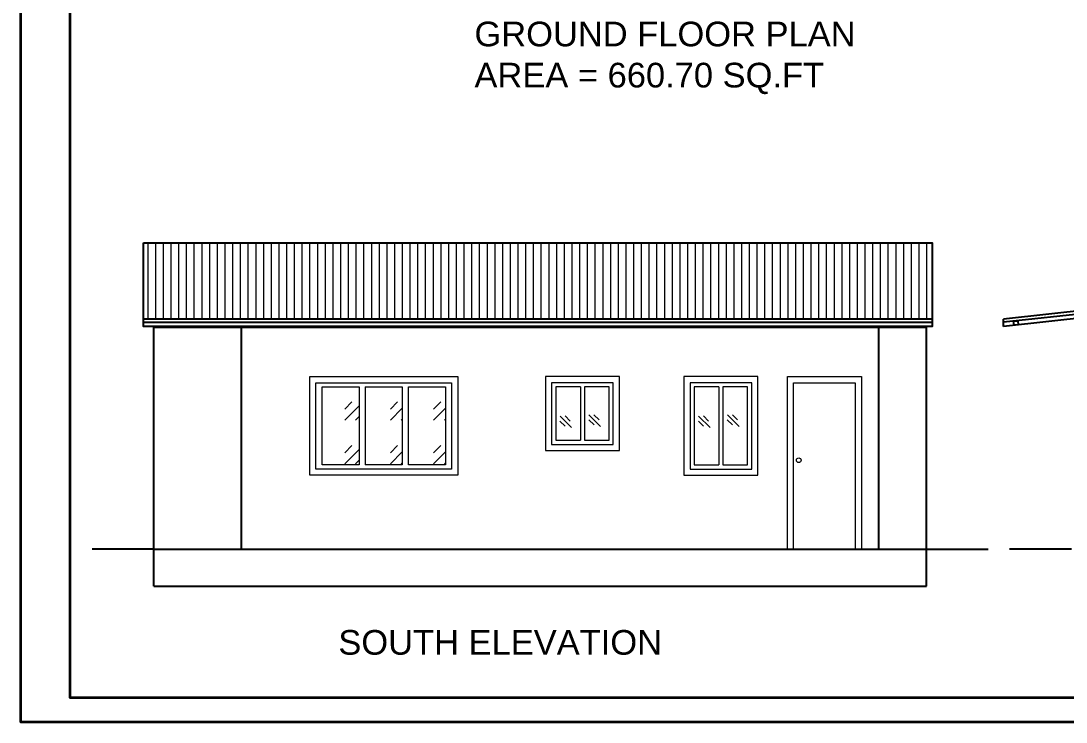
# Model space of a CAD drawing. Header units: inches. Extents: x 45643 to 78083, y -17830 to -3084.
# Drawn here: x 57344 to 57852, y -15440 to -15099 of the extents above; entities that cross this region are included whole.
import ezdxf

# ---------------------------------------------------------------- set-up
doc = ezdxf.new("R2010")
doc.units = ezdxf.units.IN
doc.header["$MEASUREMENT"] = 0
doc.layers.add('door', color=3, linetype='Continuous', lineweight=13)
doc.layers.add('steps', color=253, linetype='Continuous', lineweight=20)
doc.layers.add('Normal Wall', color=7, linetype='Continuous', lineweight=35, true_color=0xffaf89)
doc.layers.add('PDF_Text', color=7, linetype='Continuous')
doc.styles.add('PDF Arial', font='arial.ttf')

msp = doc.modelspace()

# ---------------------------------------------------------------- hatches: boundary and pattern name
at = {"layer": 'door', "ltscale": 0.5}
h = msp.add_hatch(dxfattribs=at)
h.set_pattern_fill('GOST_GLASS', color=256, scale=2.5)
h.set_pattern_definition([(45, (-305010.898, 15359.498), (21.21320344, 0), [12.5, -17.5]), (45, (-305005.594, 15359.498), (21.21320344, 0), [5, -25]), (45, (-305010.898, 15364.802), (21.21320344, 0), [5, -25])])
h.paths.add_polyline_path([(57508.56, -15277.37), (57490.56, -15277.37), (57490.56, -15315.37), (57508.56, -15315.37)])
h = msp.add_hatch(dxfattribs=at)
h.set_pattern_fill('GOST_GLASS', color=256, scale=2.5)
h.set_pattern_definition([(45, (-305009.898, 15359.498), (21.21320344, 0), [12.5, -17.5]), (45, (-305004.594, 15359.498), (21.21320344, 0), [5, -25]), (45, (-305009.898, 15364.802), (21.21320344, 0), [5, -25])])
h.paths.add_polyline_path([(57511.56, -15315.37), (57529.56, -15315.37), (57529.56, -15277.37), (57511.56, -15277.37)])
h = msp.add_hatch(dxfattribs=at)
h.set_pattern_fill('GOST_GLASS', color=256, scale=2.5)
h.set_pattern_definition([(45, (-304988.898, 15359.498), (21.21320344, 0), [12.5, -17.5]), (45, (-304983.594, 15359.498), (21.21320344, 0), [5, -25]), (45, (-304988.898, 15364.802), (21.21320344, 0), [5, -25])])
h.paths.add_polyline_path([(57532.56, -15315.37), (57550.56, -15315.37), (57550.56, -15277.37), (57532.56, -15277.37)])
at = {"layer": 'steps', "ltscale": 0.3}
h = msp.add_hatch(dxfattribs=at)
h.set_pattern_fill('ANSI31', scale=30, angle=45)
h.set_pattern_definition([(90, (5262.1714, -725.7043), (-3.75, 0), [])])
h.paths.add_polyline_path([(57787.27, -15244.42), (57787.27, -15207.28), (57403.68, -15207.28), (57403.68, -15244.42)])

# ---------------------------------------------------------------- linework, layer by layer
for p, q in [((58165.43, -15207.28), (57821.92, -15244.42)), ((58165.43, -15208.79), (57821.92, -15245.92)), ((58165.43, -15210.8), (57821.92, -15247.94)), ((57787.27, -15244.42), (57403.68, -15244.42)), ((57403.68, -15245.92), (57787.27, -15245.92)), ((57408.73, -15356.37), (57408.73, -15247.94)), ((57451.22, -15247.94), (57451.22, -15356.37)), ((57761.12, -15247.94), (57761.12, -15356.37)), ((57784.49, -15244.37), (57784.49, -15244.37)), ((57784.49, -15356.37), (57784.49, -15247.94)), ((57821.92, -15247.94), (57821.92, -15244.42)), ((57408.73, -15248.37), (57784.49, -15248.37)), ((57408.73, -15356.37), (57378.73, -15356.37)), ((57408.73, -15356.37), (57784.49, -15356.37)), ((57408.73, -15374.37), (57408.73, -15356.37)), ((57784.49, -15356.37), (57814.49, -15356.37)), ((57784.49, -15374.37), (57784.49, -15356.37)), ((57854.92, -15356.37), (57824.92, -15356.37)), ((57408.73, -15374.37), (57784.49, -15374.37))]:
    msp.add_line(p, q)
for points in [[(57403.68, -15207.28), (57787.27, -15207.28), (57787.27, -15247.94), (57403.68, -15247.94)], [(57829.04, -15247.17), (57827.05, -15247.38), (57826.84, -15245.39), (57828.83, -15245.18)]]:
    msp.add_lwpolyline(points, close=True)
at = {"layer": 'door', "ltscale": 0.5}
for p, q in [((57508.56, -15277.37), (57508.56, -15315.37)), ((57511.56, -15277.37), (57511.56, -15315.37)), ((57532.56, -15315.37), (57532.56, -15277.37)), ((57616.18, -15277.37), (57616.18, -15303.37)), ((57618.18, -15277.37), (57618.18, -15303.37)), ((57683.51, -15277.37), (57683.51, -15315.37)), ((57685.51, -15277.37), (57685.51, -15315.37)), ((57606.21, -15294), (57608.73, -15296.46)), ((57606.26, -15291.56), (57611.91, -15297.21)), ((57608.69, -15291.51), (57611.16, -15294.03)), ((57620.27, -15293.46), (57622.8, -15295.92)), ((57620.32, -15291.02), (57625.98, -15296.67)), ((57622.76, -15290.97), (57625.23, -15293.49)), ((57673.54, -15294), (57676.06, -15296.46)), ((57673.59, -15291.56), (57679.24, -15297.21)), ((57676.03, -15291.51), (57678.49, -15294.03)), ((57687.6, -15293.46), (57690.13, -15295.92)), ((57687.65, -15291.02), (57693.31, -15296.67)), ((57690.09, -15290.97), (57692.56, -15293.49))]:
    msp.add_line(p, q, dxfattribs=at)
for points in [[(57556.56, -15320.37), (57484.56, -15320.37), (57484.56, -15272.37), (57556.56, -15272.37)], [(57599.18, -15308.37), (57635.18, -15308.37), (57635.18, -15272.37), (57599.18, -15272.37)], [(57666.51, -15320.37), (57702.51, -15320.37), (57702.51, -15272.37), (57666.51, -15272.37)], [(57553.56, -15317.37), (57487.56, -15317.37), (57487.56, -15275.37), (57553.56, -15275.37)], [(57602.18, -15305.37), (57632.18, -15305.37), (57632.18, -15275.37), (57602.18, -15275.37)], [(57669.51, -15317.37), (57699.51, -15317.37), (57699.51, -15275.37), (57669.51, -15275.37)]]:
    msp.add_lwpolyline(points, close=True, dxfattribs=at)
for points in [[(57508.56, -15315.37), (57490.56, -15315.37), (57490.56, -15277.37), (57508.56, -15277.37)], [(57511.56, -15277.37), (57529.56, -15277.37), (57529.56, -15315.37), (57511.56, -15315.37)], [(57532.56, -15277.37), (57550.56, -15277.37), (57550.56, -15315.37), (57532.56, -15315.37)], [(57616.18, -15277.37), (57604.18, -15277.37), (57604.18, -15303.37), (57616.18, -15303.37)], [(57618.18, -15303.37), (57630.18, -15303.37), (57630.18, -15277.37), (57618.18, -15277.37)], [(57683.51, -15277.37), (57671.51, -15277.37), (57671.51, -15315.37), (57683.51, -15315.37)], [(57685.51, -15315.37), (57697.51, -15315.37), (57697.51, -15277.37), (57685.51, -15277.37)]]:
    msp.add_lwpolyline(points, dxfattribs=at)
msp.add_circle((57722.36, -15313.06), 1.12, dxfattribs=at)
at = {"layer": 'Normal Wall'}
for points in [[(57344.09, -14689.92), (58402.1, -14689.92), (58402.1, -15440.45), (57344.09, -15440.45)], [(57344.09, -14689.92), (58402.1, -14689.92), (58402.1, -15440.45), (57344.09, -15440.45)], [(58390.19, -14701.83), (57367.91, -14701.83), (57367.91, -15428.54), (58390.19, -15428.54)], [(58390.19, -14701.83), (57367.91, -14701.83), (57367.91, -15428.54), (58390.19, -15428.54)]]:
    msp.add_lwpolyline(points, close=True, dxfattribs=at)
at = {"layer": 'steps', "color": 7, "ltscale": 0.3}
for p, q in [((57716.84, -15356.37), (57716.84, -15272.37)), ((57716.84, -15272.37), (57752.84, -15272.37)), ((57752.84, -15272.37), (57752.84, -15356.37)), ((57719.84, -15356.37), (57719.84, -15275.37)), ((57719.84, -15275.37), (57749.84, -15275.37)), ((57749.84, -15275.37), (57749.84, -15356.37))]:
    msp.add_line(p, q, dxfattribs=at)

# ---------------------------------------------------------------- texts
at = {"layer": 'PDF_Text', "char_height": 12, "attachment_point": 7, "style": 'PDF Arial'}
for s, insert in [('GROUND FLOOR PLAN\\PAREA = 660.70 SQ.FT', (57564.66, -15135.02)), ('SOUTH ELEVATION', (57498.47, -15407.83))]:
    msp.add_mtext(s, dxfattribs=dict(at, insert=insert))

doc.saveas('drawing.dxf')
